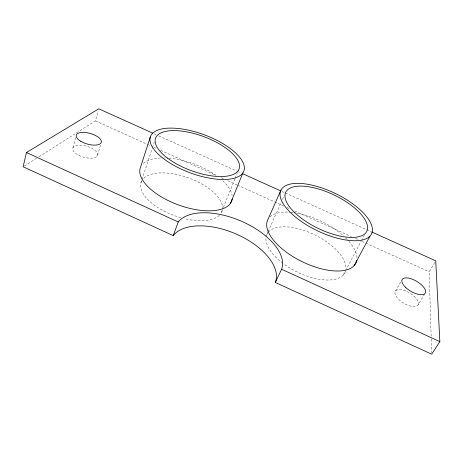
<?xml version="1.0" encoding="UTF-8"?>
<svg xmlns="http://www.w3.org/2000/svg" width="463" height="463" viewBox="0 0 463 463"><rect width="100%" height="100%" fill="white"/><g stroke="black" fill="none" stroke-linecap="round" stroke-linejoin="round"><path stroke-width="0.35" stroke-dasharray="2.31 1.74" d="M72.975 147.761L75.724 137.447M38.944 156.743L95.447 120.849L98.237 110.819M97.485 155.545A12.895 5.654 15.6 0 0 81.042 145.318A12.895 5.654 15.6 0 0 77.037 154.347A12.895 5.654 15.6 0 0 97.485 155.545L100.604 144.688M140.902 182.839L141.794 180.119M142.019 179.441L152.263 148.218M152.483 147.535L154.266 142.106M222.333 210.109L220.996 213.443A43.013 20.152 19.8 0 0 222.593 208.46M223.403 207.447L234.926 178.793M235.192 178.122L237.334 172.792M266.902 234.342L267.782 232.368M268.077 231.708L281.313 202.123M282.494 199.495L284.259 195.548M343.245 275.034L345.276 271.196M345.618 270.56L361.181 241.148M361.516 240.505L364.225 235.389M395.425 291.123L401.571 280.555M431.134 336.121L429.155 271.787L435.376 261.45M418.077 304.891A13.259 5.944 30.9 0 0 403.649 290.272A13.259 5.944 30.9 0 0 398.359 299.098A13.259 5.944 30.9 0 0 418.077 304.891L424.542 294.283M24.365 166.003L36.519 158.288M154.185 133.801L156.164 134.692M158.797 135.885L236.605 170.992M237.264 171.287L241.223 173.075M282.106 191.52L284.739 192.712M285.399 193.007L371.123 231.685M95.447 120.849L146.788 144.074M147.448 144.369L150.735 145.857M154.029 147.35L156.002 148.241M160.609 150.325L215.897 175.332M221.164 177.711L223.797 178.903M227.75 180.692L236.963 184.859M237.617 185.154L283.692 205.994M286.985 207.482L289.618 208.674M294.885 211.053L351.486 236.657M355.439 238.445L358.073 239.637M362.02 241.42L365.313 242.907M365.967 243.208L429.155 271.787M431.227 339.009L431.649 352.742M345.369 271.538A43.453 20.557 26.2 0 1 283.339 263.65M282.771 263.221A43.453 20.557 26.2 0 1 265.988 237.623M266.086 236.923A43.453 20.557 26.2 0 1 267.944 232.629M268.372 232.096A43.453 20.557 26.2 0 1 313.885 234.434A43.453 20.557 26.2 0 1 345.907 268.997M219.398 215.336A43.013 20.152 19.8 0 1 184.251 218.605M180.906 217.732A43.013 20.152 19.8 0 1 141.643 180.987M143.721 178.272A43.013 20.152 19.8 0 1 189.5 178.232A43.013 20.152 19.8 0 1 222.605 207.864M270.12 216.782A49.09 22.346 26.1 0 1 290.237 212.216M290.949 212.274A49.09 22.346 26.1 0 1 293.114 212.505M296.8 213.073A49.09 22.346 26.1 0 1 342.938 235.43M345.56 237.849A49.09 22.346 26.1 0 1 348.471 240.882M348.94 241.408A49.09 22.346 26.1 0 1 356.973 258.991M143.356 163.427A48.586 21.9 20 0 1 161.002 157.97M163.867 157.935A48.586 21.9 20 0 1 165.337 157.97M168.885 158.178A48.586 21.9 20 0 1 216.047 175.361M222.744 180.755A48.586 21.9 20 0 1 232.142 195.612"/><path stroke-width="0.69" d="M152.865 133.205L98.793 108.811L26.437 152.524L23.15 166.778L173.22 235.615A56.411 29.945 22.7 0 1 237.953 234.828A56.411 29.945 22.7 0 1 275.329 282.459L431.69 354.189L439.85 341.636L435.741 260.843L371.783 231.98M150.301 137.048L140.167 168.335A48.586 21.9 20 0 0 181.236 205.908A48.586 21.9 20 0 0 232.166 199.055M173.22 235.615L178.261 221.974A57.059 29.163 22.8 0 1 243.347 222.095A57.059 29.163 22.8 0 1 281.585 269.24L439.85 341.636M230.638 203.054L242.884 172.93A49.778 20.279 20.3 0 0 184.436 129.362A49.778 20.279 20.3 0 0 164.145 159.116A49.778 20.279 20.3 0 0 242.884 172.93M280.954 190.108L267.759 219.908A49.09 22.346 26.1 0 0 304.833 262.938A49.09 22.346 26.1 0 0 356.811 260.339M275.329 282.459L281.585 269.24M354.195 265.612L369.896 236.217A50.305 20.702 25.7 0 0 317.398 186.537A50.305 20.702 25.7 0 0 291.349 213.42A50.305 20.702 25.7 0 0 369.896 236.217M242.543 173.671L280.786 190.924M26.437 152.524L178.261 221.974M80.608 141.186A13.022 5.492 15.9 0 0 101.189 142.65A13.022 5.492 15.9 0 0 84.544 132.435A13.022 5.492 15.9 0 0 80.608 141.186M405.391 287.17A13.398 5.776 30.5 0 0 425.265 293.102A13.398 5.776 30.5 0 0 410.531 278.593A13.398 5.776 30.5 0 0 405.391 287.17M294.896 212.806A44.986 18.503 25.7 0 0 365.238 233.474A44.986 18.503 25.7 0 0 318.66 189.037A44.986 18.503 25.7 0 0 294.896 212.806M167.589 158.161A44.517 18.126 20.3 0 0 238.138 170.795A44.517 18.126 20.3 0 0 186.224 131.776A44.517 18.126 20.3 0 0 167.589 158.161"/></g></svg>
